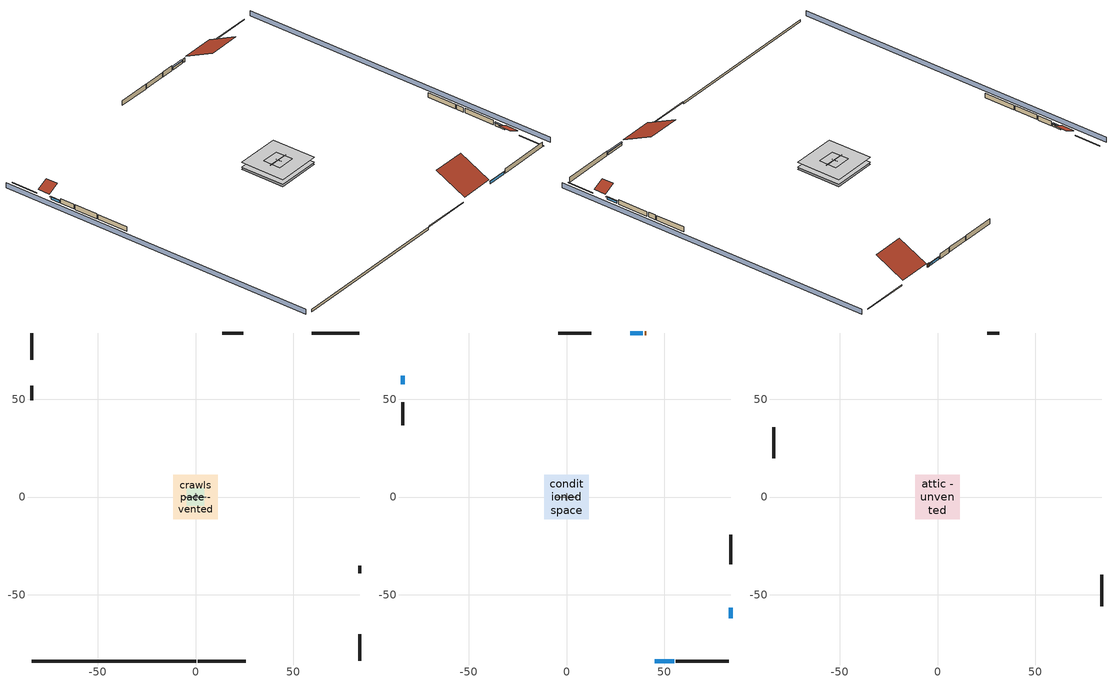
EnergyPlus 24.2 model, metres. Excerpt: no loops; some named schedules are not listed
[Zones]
central ac and furnace airloop ret air zone
 floor adiabatic (AdiabaticConst): 0,0 0,1 1,1 1,0 z0
 wall adiabatic (AdiabaticConst): 0,1 0,0 1,0 1,1 0,1 z0:1
 ceiling adiabatic (AdiabaticConst): 1,0 1,1 0,1 0,0 z1
crawlspace - vented
 floor foundation (Slab2 construction): -11.39,-11.39 -11.39,11.39 11.39,11.39 11.39,-11.39 z-0.91
 wall outside (RimJoist1 construction): 1.21,-83.78 25.66,-83.78 z0.3:0.61
 wall outside (RimJoist2 construction): -83.78,83.78 -83.78,70.19 z0.3:0.61
 wall outside (RimJoist3 construction): 83.78,83.78 59.34,83.78 z0.3:0.61
 wall outside (RimJoist4 construction): 83.78,-83.78 83.78,-70.19 z0.3:0.61
 wall foundation (FoundationWall1 construction): -83.78,-83.78 0.28,-83.78 z-0.91:0.3
garage
 floor foundation (Slab1 construction): -4.48,-4.48 -4.48,4.48 4.48,4.48 4.48,-4.48 z0
 wall outside (Wall1 construction): -83.78,56.72 -83.78,49.41 z0.3:2.74
 wall outside (Wall12 construction): 83.78,-38.86 83.78,-35.2 z0.3:2.74
 wall outside (Wall2 construction): 24.52,83.78 13.55,83.78 z0.3:2.74
 wall to conditioned space (Wall5 construction Reversed): -5.49,0 5.49,0 z0.3:2.74
 wall to conditioned space (Wall6 construction Reversed): 0,-1.83 0,1.83 z0.3:2.74
conditioned space
 floor to crawlspace - vented (Floor2 construction): -11.39,-11.39 -11.39,11.39 11.39,11.39 11.39,-11.39 z0.3
 wall outside (AdiabaticWallConstruction 1): 40.78,83.78 39.86,83.78 z0.3:2.34
 wall outside (AdiabaticWallConstruction): 45.19,-83.78 54.96,-83.78 / 38.93,83.78 32.55,83.78 / 83.78,-62.06 83.78,-56.64 z0.3:1.49; -83.78,62.06 -83.78,57.65 z0.3:1.46
 wall outside (Wall3 construction): 55.89,-83.78 82.85,-83.78 z0.3:2.74
 wall outside (Wall4 construction): -83.78,48.48 -83.78,36.61 z0.3:2.74
 wall outside (Wall7 construction): 12.62,83.78 -4.26,83.78 z0.3:2.74
 wall outside (Wall8 construction): 83.78,-34.27 83.78,-19.29 z0.3:2.74
 window (WindowConstruction): 45.19,-83.78 54.96,-83.78 z0.3:1.49
 window (WindowConstruction 1): -83.78,62.06 -83.78,57.65 z0.3:1.46
 window (WindowConstruction 2): 38.93,83.78 32.55,83.78 z0.3:1.49
 window (WindowConstruction 3): 83.78,-62.06 83.78,-56.64 z0.3:1.49
 door (Door): 40.78,83.78 39.86,83.78 z0.3:2.34
attic - unvented
 floor to garage (Floor1 construction): -4.48,-4.48 -4.48,4.48 4.48,4.48 4.48,-4.48 z2.74
 floor to conditioned space (Floor3 construction Reversed): -11.39,-11.39 -11.39,11.39 11.39,11.39 11.39,-11.39 z2.74
 wall outside (Wall10 construction): 83.78,-55.71 83.78,-39.78 z0.3:2.74
 wall outside (Wall11 construction): 31.62,83.78 25.45,83.78 z0.3:2.74
 wall outside (Wall9 construction): -83.78,35.68 -83.78,19.75 z0.3:2.74
 roof outside (Roof1 construction): 44.27,-83.78,2.74 44.27,-67.97,10.65 26.59,-67.97,10.65 26.59,-83.78,2.74
 roof outside (Roof2 construction): -83.78,62.99,2.74 -78.18,62.99,5.55 -78.18,69.26,5.55 -83.78,69.26,2.74
 roof outside (Roof3 construction): 83.78,-62.99,2.74 78.18,-62.99,5.55 78.18,-69.26,5.55 83.78,-69.26,2.74
 roof outside (Roof4 construction): 41.71,83.78,2.74 41.71,68.84,10.21 58.41,68.84,10.21 58.41,83.78,2.74
shading: -88.35,83.78 -88.35,-83.78 / 88.35,-83.78 88.35,83.78 z0:2.74; 55.26,-83.78 44.89,-83.78 44.89,-84.39 55.26,-84.39 z1.8; -83.78,57.35 -83.78,62.37 -84.39,62.37 -84.39,57.35 z1.77; 32.24,83.78 39.24,83.78 39.24,84.39 32.24,84.39 z1.8; 83.78,-56.33 83.78,-62.37 84.39,-62.37 84.39,-56.33 z1.8
[Building]
Building 1: Terrain=Suburbs
[Site:Location]
Portland Intl Arpt_OR: Latitude {deg}=45.59; Longitude {deg}=-122.6; Time Zone {hr}=-8; Elevation {m}=33; Keep Site Location Information=Yes
[Site:GroundTemperature:Shallow]
10.2558, 8.96328, 8.85977, 9.47314, 11.9355, 14.3863, 16.5111, 17.8571, 17.9714, 16.8767, 14.8061, 12.4304
[Site:WaterMainsTemperature]
Calculation Method=Schedule; Temperature Schedule=mains temperature schedule
[Material] Roughness=Rough; Thermal Absorptance=0.9
Name | Thickness {m} | Conductivity {W/m-K} | Density {kg/m3} | Specific Heat {J/kg-K} | Solar Absorptance | Visible Absorptance
asphalt or fiberglass shingles | 0.00635 | 0.162714 | 1121.4 | 1465.45 | 0.85 | 0.85
ceiling loosefill ins | 0.254 | 0.0480833 | 16.02 | 1046.75 | 0.7 | 0.7
ceiling stud and cavity | 0.1397 | 1.39189 | 65.682 | 1177.47 | 0.7 | 0.7
ceiling stud and cavity 1 | 0.1397 | 0.104117 | 65.682 | 1177.47 | 0.7 | 0.7
concrete 4.0 in. | 0.1016 | 1.803125 | 2242.8 | 837.4 | 0.7 | 0.7
concrete 8.0 in. | 0.2032 | 1.803125 | 2242.8 | 837.4 | 0.7 | 0.7
door material | 0.04445 | 0.0612267 | 512.64 | 1214.23 | 0.7 | 0.7
floor covering | 0.0127 | 0.0433444 | 54.468 | 1339.84 | 0.6 | 0.6
floor rigid ins; wall rigid ins; wall rigid ins 1; wall rigid ins 2 | 0.051816 | 0.029427 | 32.04 | 1214.23 | 0.7 | 0.7
floor stud and cavity | 0.1397 | 0.0972396 | 92.3553 | 1139.71 | 0.7 | 0.7
furniture material conditioned space 1; furniture material garage 1 | 0.1524 | 0.115458 | 640.8 | 1214.23 | 0.6 | 0.6
gypsum board | 0.0127 | 0.160291 | 801 | 837.4 | 0.6 | 0.6
osb sheathing 0.5 in. | 0.0127 | 0.115458 | 512.64 | 1214.23 | 0.6 | 0.6
osb sheathing 0.5 in. 1 | 0.0127 | 0.115458 | 512.64 | 1214.23 | 0.7 | 0.7
osb sheathing 0.75 in. | 0.01905 | 0.115458 | 512.64 | 1214.23 | 0.7 | 0.7
rim joist stud and cavity | 0.0508 | 0.178688 | 50.32683 | 1063.81 | 0.6 | 0.6
roof rigid ins | 0.00281632 | 0.029427 | 32.04 | 1214.23 | 0.7 | 0.7
soil 0.5 in. | 0.0127 | 1.9041 | 1842.3 | 418.7 | 0.7 | 0.7
wall rigid ins 3 | 0.512978 | 0.029427 | 32.04 | 1214.23 | 0.7 | 0.7
wall stud and cavity | 0.1397 | 0.727959 | 139.0536 | 1170.24 | 0.6 | 0.6
wall stud and cavity 1 | 0.1397 | 0.230639 | 139.0536 | 1170.24 | 0.7 | 0.7
wall stud and cavity 2 | 0.1397 | 0.181744 | 139.0536 | 1170.24 | 0.7 | 0.7
wall stud and cavity 3 | 0.0889 | 0.380278 | 52.3479 | 1209.89 | 0.7 | 0.7
wall stud and cavity 4 | 0.0889 | 0.391764 | 83.0341 | 1211.67 | 0.7 | 0.7
wood siding | 0.0254 | 0.102417 | 544.68 | 1172.36 | 0.85 | 0.85
wood siding 1; wood siding 2 | 0.0254 | 0.102417 | 544.68 | 1172.36 | 0.7 | 0.7
[Material:NoMass]
Adiabatic: Roughness=Rough; Thermal Resistance {m2-K/W}=176.1; Thermal Absorptance=0.9; Solar Absorptance=0.7; Visible Absorptance=0.7
[WindowMaterial:SimpleGlazingSystem]
WindowMaterial: U-Factor {W/m2-K}=2.15764; Solar Heat Gain Coefficient=0.44
[Construction]
AdiabaticConst: Adiabatic
AdiabaticWallConstruction: wood siding 1, wall rigid ins 3, wall stud and cavity 3, gypsum board
AdiabaticWallConstruction 1: wood siding 2, wall rigid ins 3, wall stud and cavity 3, gypsum board
Door: door material
Floor1 construction: ceiling stud and cavity
Floor2 construction: floor stud and cavity, floor rigid ins, osb sheathing 0.75 in., floor covering
Floor3 construction Reversed: gypsum board, ceiling stud and cavity 1, ceiling loosefill ins
FoundationWall1 construction: concrete 8.0 in.
furniture construction conditioned space 1: furniture material conditioned space 1
furniture construction garage 1: furniture material garage 1
PartitionWallConstruction: gypsum board, wall stud and cavity 4, gypsum board
RimJoist1 construction; RimJoist2 construction; RimJoist3 construction; RimJoist4 construction: wood siding, rim joist stud and cavity
Roof1 construction; Roof2 construction; Roof3 construction; Roof4 construction: asphalt or fiberglass shingles, roof rigid ins, osb sheathing 0.5 in.
Slab1 construction: concrete 4.0 in.
Slab2 construction: soil 0.5 in.
Wall1 construction; Wall10 construction; Wall11 construction; Wall12 construction; Wall2 construction; Wall9 construction: wood siding, osb sheathing 0.5 in. 1, wall stud and cavity
Wall3 construction; Wall4 construction: wood siding, wall rigid ins, osb sheathing 0.5 in. 1, wall stud and cavity 1, gypsum board
Wall5 construction Reversed: gypsum board, wall stud and cavity 2, osb sheathing 0.5 in. 1, wall rigid ins 1
Wall6 construction Reversed: gypsum board, wall stud and cavity 2, osb sheathing 0.5 in. 1, wall rigid ins 2
Wall7 construction; Wall8 construction: wood siding, wall rigid ins 1, osb sheathing 0.5 in. 1, wall stud and cavity 1, gypsum board
WindowConstruction; WindowConstruction 1; WindowConstruction 2; WindowConstruction 3: WindowMaterial
[Zone] Multiplier=1
Name | Volume {m3} | Part of Total Floor Area
attic - unvented | 1093.58 | Yes
central ac and furnace airloop ret air zone | 1 | No
conditioned space | 1265.65 | Yes
crawlspace - vented | 632.825 | Yes
garage | 195.726 | Yes
[Space]
Name | Zone | Volume {m3} | Space Type
attic - unvented 1 | attic - unvented | 1093.58
central ac and furnace airloop ret air space | central ac and furnace airloop ret air zone |  | Plenum Space Type
conditioned space 1 | conditioned space | 1265.65
crawlspace - vented 1 | crawlspace - vented | 632.825
garage 1 | garage | 195.726
[ZoneInfiltration:DesignFlowRate] Schedule=Always On Discrete
Name | Zone or ZoneList or Space or SpaceList | Design Flow Rate Calculation Method | Air Changes per Hour {1/hr} | Constant Term Coefficient | Temperature Term Coefficient | Velocity Term Coefficient | Velocity Squared Term Coefficient | Design Flow Rate {m3/s}
infil attic - unvented 1 | attic - unvented 1 | AirChanges/Hour | 0.1 | 1 | 0 | 0 | 0
infil flow; natural vent flow; whole house fan flow | conditioned space 1 | Flow/Zone |  |  |  |  |  | 0
crawlspace_vented 1 duct leakage imbalance infil flow | crawlspace - vented 1 | Flow/Zone |  |  |  |  |  | 0
infil crawlspace - vented 1 | crawlspace - vented 1 | AirChanges/Hour | 2.6013 | 1 | 0 | 0 | 0
[ZoneMixing] Schedule=Always On Continuous; Design Flow Rate Calculation Method=Flow/Zone; Design Flow Rate {m3/s}=0
Name | Zone or Space | Source Zone or Space
whole house fan mix | attic - unvented | conditioned space
central ac and furnace airloop_0 ZoneMixDZToCond mix | conditioned space | crawlspace - vented
central ac and furnace airloop_0 ZoneMixCondToDZ mix | crawlspace - vented | conditioned space
[SpaceList]
Plenum Space Type: central ac and furnace airloop ret air space
[OtherEquipment] Design Level Calculation Method=EquipmentLevel
Name | Fuel Type | Zone or ZoneList or Space or SpaceList | Schedule | Design Level {W} | Fraction Latent | Fraction Radiant | Fraction Lost
central ac and furnace airloop_0 RetCondToRP; central ac and furnace airloop_0 RetSensLkToRP | None | central ac and furnace airloop ret air space | Always On Discrete | 0 | 0 | 0 | 0
central ac and furnace airloop_0 RetLatLkToRP | None | central ac and furnace airloop ret air space | Always On Discrete | 0 | 1 | 0 | 0
central ac and furnace airloop_0 SupCondToLv; central ac and furnace airloop_0 SupSensLkToCond; mech vent house fan sensible load | None | conditioned space 1 | Always On Discrete | 0 | 0 | 0 | 0
central ac and furnace airloop_0 SupLatLkToCond; mech vent house fan latent load | None | conditioned space 1 | Always On Discrete | 0 | 1 | 0 | 0
clothes dryer 1 | Electricity | conditioned space 1 | clothes_dryer | 0 | 0.015 | 0.081 | 0.85
cooking range 1 | NaturalGas | conditioned space 1 | cooking_range | 2333.22 | 0.16 | 0.384 | 0.2
general water use latent | None | conditioned space 1 | general water use schedule | 117.996 | 1 | 0 | 0
general water use sensible | None | conditioned space 1 | general water use schedule | -116.29 | 0 | 0.6 | 0
central ac and furnace airloop_0 RetCondToDZ; central ac and furnace airloop_0 SupCondToDZ; central ac and furnace airloop_0 SupSensLkToDZ | None | crawlspace - vented 1 | Always On Discrete | 0 | 0 | 0 | 0
central ac and furnace airloop_0 SupLatLkToDZ | None | crawlspace - vented 1 | Always On Discrete | 0 | 1 | 0 | 0
water heater energy adjustment1 | Electricity | garage 1 | Always On Discrete | 0.01 | 0 | 0 | 1
water heater lat | None | garage 1 | Always On Discrete | 0 | 1 | 0 | 0
water heater sens | None | garage 1 | Always On Discrete | 0 | 0 | 0 | 0
[SurfaceProperty:IncidentSolarMultiplier] Incident Solar Multiplier=1; Incident Solar Multiplier Schedule=trans schedule winter=0.85 summer=0.7
Window1; Window2; Window3; Window4
[InternalMass]
Name | Construction | Zone or ZoneList | Space or SpaceList | Surface Area {m2}
furniture mass conditioned space 1 | furniture construction conditioned space 1 | conditioned space | conditioned space 1 | 207.62
partition wall mass | PartitionWallConstruction | conditioned space | conditioned space 1 | 519.049
furniture mass garage 1 | furniture construction garage 1 | garage | garage 1 | 8.02682
[Lights] Design Level Calculation Method=LightingLevel; Return Air Fraction=0; Fraction Radiant=0.6; Fraction Visible=0.2; Fraction Replaceable=1
Name | Zone or ZoneList or Space or SpaceList | Schedule | Lighting Level {W}
interior lighting | conditioned space 1 | lighting_interior | 871.14
garage lighting | garage 1 | lighting_garage | 12.8841
[People]
occupants: Zone or ZoneList or Space or SpaceList=conditioned space 1; Number of People Schedule=occupants; Number of People Calculation Method=People; Number of People=6; Fraction Radiant=0.314171; Sensible Heat Fraction=0.56303; Activity Level Schedule=occupants activity schedule; Carbon Dioxide Generation Rate {m3/s-W}=0; Enable ASHRAE 55 Comfort Warnings=No; Mean Radiant Temperature Calculation Type=EnclosureAveraged
[ElectricEquipment] Design Level Calculation Method=EquipmentLevel
Name | Zone or ZoneList or Space or SpaceList | Schedule | Design Level {W} | Fraction Latent | Fraction Radiant | Fraction Lost
ceiling fan | conditioned space 1 | ceiling_fan | 18.2477 | 0 | 0.558 | 0
clothes dryer | conditioned space 1 | clothes_dryer | 4812.58 | 0.015 | 0.081 | 0.85
clothes washer | conditioned space 1 | clothes_washer | 602.57 | 0.03 | 0.162 | 0.7
cooking range | conditioned space 1 | cooking_range | 79.6128 | 0.16 | 0.384 | 0.2
dishwasher | conditioned space 1 | dishwasher | 556.053 | 0.3 | 0.18 | 0.4
fridge | conditioned space 1 | fridge schedule | 43.7215 | 0 | 0.6 | 0
mech vent bath fan 0 | conditioned space 1 | mech vent bath fan 0 schedule | 45 | 0 | 0 | 1
mech vent house fan | conditioned space 1 | mech vent house fan schedule | 0 | 0 | 0 | 1
mech vent house fan cfis | conditioned space 1 | mech vent house fan cfis schedule | 0 | 0 | 0 | 0
mech vent range fan 0 | conditioned space 1 | mech vent range fan 0 schedule | 30 | 0 | 0 | 1
misc plug loads | conditioned space 1 | plug_loads_other | 711.737 | 0.021 | 0.558 | 0.049
misc tv | conditioned space 1 | plug_loads_tv | 850.561 | 0 | 0.6 | 0
whole house fan | conditioned space 1 | Always On Discrete | 0 | 0 | 0 | 1
fridge 1 | garage 1 | fridge schedule 1 | 90.9498 | 0 | 0.6 | 0
[SurfaceProperty:ExposedFoundationPerimeter] Exposed Perimeter Calculation Method=TotalExposedPerimeter
Name | Total Exposed Perimeter {m}
Slab2 | 84.06384
Slab1 | 21.9456
[ZoneInfiltration:EffectiveLeakageArea]
infil garage 1: Zone or Space=garage 1; Schedule=Always On Discrete; Effective Air Leakage Area {cm2}=122.327; Stack Coefficient=0.000129147; Wind Coefficient=4.64657e-05
[AvailabilityManager:Scheduled]
central ac and furnace airloop Availability Manager: Schedule=Always On Discrete
[AirLoopHVAC:ReturnPlenum]
Air Loop HVAC Return Plenum 1: Zone=central ac and furnace airloop ret air zone
[WaterUse:Equipment]
dishwasher: Peak Flow Rate {m3/s}=4.69265e-06; Flow Rate Fraction Schedule=hot_water_dishwasher
[Foundation:Kiva] Wall Depth Below Slab {m}=0.2032
Name | Initial Indoor Air Temperature {C} | Wall Height Above Grade {m}
Foundation Kiva 1 | 13.4258 | 0.1016
Foundation Kiva 2 | 7.91658 | 0.3048
[Foundation:Kiva:Settings]
Soil Conductivity {W/m-K}=1.9041; Soil Density {kg/m3}=1842.3; Soil Specific Heat {J/kg-K}=418.7; Ground Solar Absorptivity=0.9; Ground Thermal Absorptivity=0.9; Ground Surface Roughness {m}=0.03; Far-Field Width {m}=40; Deep-Ground Boundary Condition=ZeroFlux; Deep-Ground Depth {m}=40; Minimum Cell Dimension {m}=0.2; Maximum Cell Growth Coefficient=3; Simulation Timestep=Timestep
[Exterior:Lights]
exterior lighting: Schedule=exterior lighting schedule; Design Level {W}=21.8256
[EnergyManagementSystem:GlobalVariable]
central_ac_and_furnace_airloop_0_DuctImbalLkExhFanEquivCond
central_ac_and_furnace_airloop_0_DuctImbalLkExhFanEquivDZ
central_ac_and_furnace_airloop_0_DuctImbalLkSupFanEquivCond
central_ac_and_furnace_airloop_0_DuctImbalLkSupFanEquivDZ
central_ac_and_furnace_airloop_0_DZ_T
central_ac_and_furnace_airloop_0_DZ_W
central_ac_and_furnace_airloop_0_RetCondToDZ
central_ac_and_furnace_airloop_0_RetCondToRP
central_ac_and_furnace_airloop_0_RetLatLkToRP
central_ac_and_furnace_airloop_0_RetSensLkToRP
central_ac_and_furnace_airloop_0_SupCondToDZ
central_ac_and_furnace_airloop_0_SupCondToLv
central_ac_and_furnace_airloop_0_SupLatLkToCond
central_ac_and_furnace_airloop_0_SupLatLkToDZ
central_ac_and_furnace_airloop_0_SupSensLkToCond
central_ac_and_furnace_airloop_0_SupSensLkToDZ
central_ac_and_furnace_airloop_0_ZoneMixCondToDZ
central_ac_and_furnace_airloop_0_ZoneMixDZToCond
central_ac_and_furnace_airloop_AH_MFR
central_ac_and_furnace_airloop_AH_Tout
central_ac_and_furnace_airloop_AH_VFR
central_ac_and_furnace_airloop_AH_Wout
central_ac_and_furnace_airloop_Fan_RTF
central_ac_and_furnace_airloop_RA_T
central_ac_and_furnace_airloop_Ra_W
infil_program_Qfan
infil_program_Qinf
natural_vent_program_Qnv
natural_vent_program_Qwhf
[EnergyManagementSystem:Sensor]
Name | Output:Variable or Output:Meter Index Key | Output:Variable or Output:Meter
airflow_gain | infil flow | Infiltration Sensible Heat Gain Energy
airflow_gain_1 | natural vent flow | Infiltration Sensible Heat Gain Energy
airflow_gain_2 | whole house fan flow | Infiltration Sensible Heat Gain Energy
airflow_loss | infil flow | Infiltration Sensible Heat Loss Energy
airflow_loss_1 | natural vent flow | Infiltration Sensible Heat Loss Energy
airflow_loss_2 | whole house fan flow | Infiltration Sensible Heat Loss Energy
central_ac_and_furnace_airloop_0_DZ_T_s | crawlspace - vented | Zone Air Temperature
central_ac_and_furnace_airloop_0_DZ_W_s | crawlspace - vented | Zone Mean Air Humidity Ratio
central_ac_and_furnace_airloop_AH_MFR_s | Node 7 | System Node Mass Flow Rate
central_ac_and_furnace_airloop_AH_Tout_s | Node 7 | System Node Temperature
central_ac_and_furnace_airloop_AH_VFR_s | Node 7 | System Node Current Density Volume Flow Rate
central_ac_and_furnace_airloop_AH_Wout_s | Node 7 | System Node Humidity Ratio
central_ac_and_furnace_airloop_RA_T_s | Node 10 | System Node Temperature
central_ac_and_furnace_airloop_Ra_W_s | Node 10 | System Node Humidity Ratio
clg_load_cond |  | Cooling:EnergyTransfer:Zone:CONDITIONED SPACE
clg_load_duct |  | Cooling:EnergyTransfer:Zone:CENTRAL AC AND FURNACE AIRLOOP RET AIR ZONE
clg_sp_s; clg_sp_s_1 | cooling setpoint | Schedule Value
clothes_dryer_exhaust_0_sch_s | clothes_dryer | Schedule Value
cool_season | cooling season schedule | Schedule Value
ducts_conv | central ac and furnace airloop_0 RetCondToRP | Other Equipment Convective Heating Energy
ducts_conv_1 | central ac and furnace airloop_0 RetLatLkToRP | Other Equipment Convective Heating Energy
ducts_conv_2 | central ac and furnace airloop_0 RetSensLkToRP | Other Equipment Convective Heating Energy
ducts_conv_3 | central ac and furnace airloop_0 SupCondToLv | Other Equipment Convective Heating Energy
ducts_conv_4 | central ac and furnace airloop_0 SupLatLkToCond | Other Equipment Convective Heating Energy
ducts_conv_5 | central ac and furnace airloop_0 SupSensLkToCond | Other Equipment Convective Heating Energy
ducts_rad | central ac and furnace airloop_0 RetCondToRP | Other Equipment Radiant Heating Energy
ducts_rad_1 | central ac and furnace airloop_0 RetLatLkToRP | Other Equipment Radiant Heating Energy
ducts_rad_2 | central ac and furnace airloop_0 RetSensLkToRP | Other Equipment Radiant Heating Energy
ducts_rad_3 | central ac and furnace airloop_0 SupCondToLv | Other Equipment Radiant Heating Energy
ducts_rad_4 | central ac and furnace airloop_0 SupLatLkToCond | Other Equipment Radiant Heating Energy
ducts_rad_5 | central ac and furnace airloop_0 SupSensLkToCond | Other Equipment Radiant Heating Energy
fridge_tin_s_1 | garage | Zone Mean Air Temperature
htg_load_cond |  | Heating:EnergyTransfer:Zone:CONDITIONED SPACE
htg_load_duct |  | Heating:EnergyTransfer:Zone:CENTRAL AC AND FURNACE AIRLOOP RET AIR ZONE
htg_sp_s; htg_sp_s_1 | heating setpoint | Schedule Value
ig_ee_conv | ceiling fan | Electric Equipment Convective Heating Energy
ig_ee_conv_1 | clothes dryer | Electric Equipment Convective Heating Energy
ig_ee_conv_3 | cooking range | Electric Equipment Convective Heating Energy
ig_ee_conv_4 | dishwasher | Electric Equipment Convective Heating Energy
ig_ee_conv_5 | fridge | Electric Equipment Convective Heating Energy
ig_ee_conv_6 | misc plug loads | Electric Equipment Convective Heating Energy
ig_ee_conv_7 | misc tv | Electric Equipment Convective Heating Energy
ig_ee_conv_8 | whole house fan | Electric Equipment Convective Heating Energy
ig_ee_rad | ceiling fan | Electric Equipment Radiant Heating Energy
ig_ee_rad_1 | clothes dryer | Electric Equipment Radiant Heating Energy
ig_ee_rad_3 | cooking range | Electric Equipment Radiant Heating Energy
ig_ee_rad_4 | dishwasher | Electric Equipment Radiant Heating Energy
ig_ee_rad_5 | fridge | Electric Equipment Radiant Heating Energy
ig_ee_rad_6 | misc plug loads | Electric Equipment Radiant Heating Energy
ig_ee_rad_7 | misc tv | Electric Equipment Radiant Heating Energy
ig_ee_rad_8 | whole house fan | Electric Equipment Radiant Heating Energy
ig_lgt_conv | interior lighting | Lights Convective Heating Energy
ig_lgt_rad | interior lighting | Lights Radiant Heating Energy
ig_lgt_vis | interior lighting | Lights Visible Radiation Heating Energy
ig_oe_conv | clothes dryer 1 | Other Equipment Convective Heating Energy
ig_oe_conv_1 | cooking range 1 | Other Equipment Convective Heating Energy
ig_oe_conv_2 | general water use latent | Other Equipment Convective Heating Energy
ig_oe_conv_3 | general water use sensible | Other Equipment Convective Heating Energy
ig_oe_rad | clothes dryer 1 | Other Equipment Radiant Heating Energy
ig_oe_rad_1 | cooking range 1 | Other Equipment Radiant Heating Energy
ig_oe_rad_2 | general water use latent | Other Equipment Radiant Heating Energy
ig_oe_rad_3 | general water use sensible | Other Equipment Radiant Heating Energy
ig_ppl_conv | occupants | People Convective Heating Energy
ig_ppl_rad | occupants | People Radiant Heating Energy
im_conv | furniture mass conditioned space 1 | Surface Inside Face Convection Heat Gain Energy
im_conv_1 | partition wall mass | Surface Inside Face Convection Heat Gain Energy
im_ig | furniture mass conditioned space 1 | Surface Inside Face Internal Gains Radiation Heat Gain Energy
im_ig_1 | partition wall mass | Surface Inside Face Internal Gains Radiation Heat Gain Energy
im_lgt | furniture mass conditioned space 1 | Surface Inside Face Lights Radiation Heat Gain Energy
im_lgt_1 | partition wall mass | Surface Inside Face Lights Radiation Heat Gain Energy
im_sol | furniture mass conditioned space 1 | Surface Inside Face Solar Radiation Heat Gain Energy
im_sol_1 | partition wall mass | Surface Inside Face Solar Radiation Heat Gain Energy
im_surf | furniture mass conditioned space 1 | Surface Inside Face Net Surface Thermal Radiation Heat Gain Energy
im_surf_1 | partition wall mass | Surface Inside Face Net Surface Thermal Radiation Heat Gain Energy
mech_vent_bath_fan_0_sch_s | mech vent bath fan 0 schedule | Schedule Value
mech_vent_range_fan_0_sch_s | mech vent range fan 0 schedule | Schedule Value
mv_conv | mech vent bath fan 0 | Electric Equipment Convective Heating Energy
mv_conv_1 | mech vent house fan | Electric Equipment Convective Heating Energy
mv_conv_2 | mech vent house fan cfis | Electric Equipment Convective Heating Energy
mv_conv_3 | mech vent range fan 0 | Electric Equipment Convective Heating Energy
mv_conv_4 | mech vent house fan latent load | Other Equipment Convective Heating Energy
mv_conv_5 | mech vent house fan sensible load | Other Equipment Convective Heating Energy
mv_rad | mech vent bath fan 0 | Electric Equipment Radiant Heating Energy
mv_rad_1 | mech vent house fan | Electric Equipment Radiant Heating Energy
